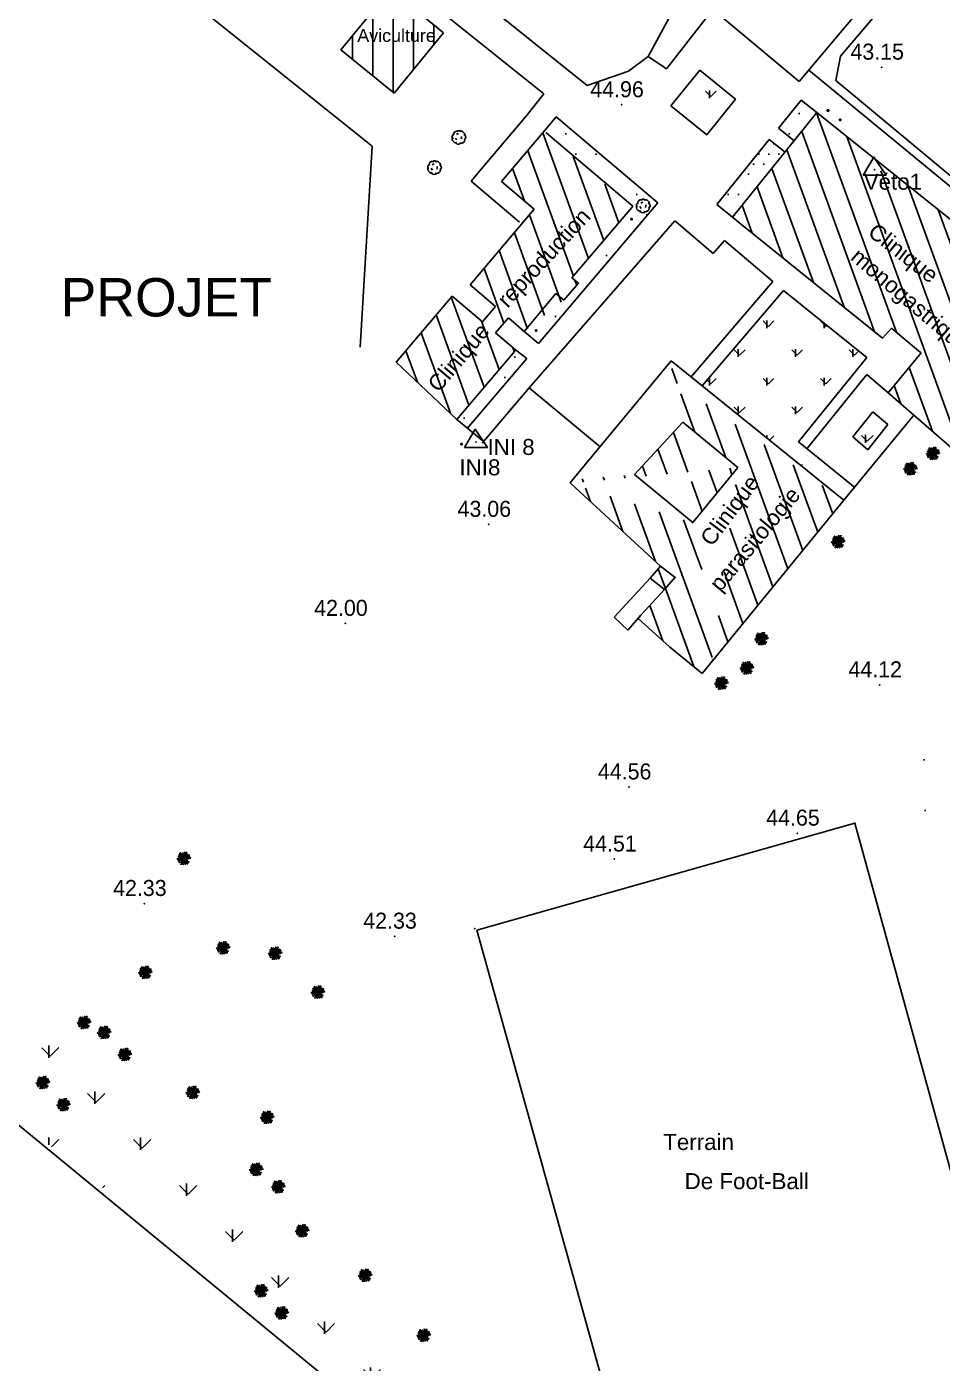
# Model space of a CAD drawing. Header units: metres. Extents: x 64 to 796628, y 142 to 671743.
# Drawn here: x 364020 to 364163.1, y 375800.9 to 376009.7 of the extents above; entities that cross this region are included whole.
import ezdxf

# ---------------------------------------------------------------- set-up
doc = ezdxf.new("R2010")
doc.units = ezdxf.units.M
doc.header["$LTSCALE"] = 2
doc.linetypes.add('AXES', pattern=[50.800000000000004, 31.75, -6.35, 6.35, -6.35])
for name, color, linetype in [('Arbres', 100, 'Continuous'), ('Batiment', 1, 'Continuous'), ('Bâtiment', 1, 'Continuous'), ('construction', 1, 'Continuous'), ('Constructions', 7, 'Continuous'), ('Couloirs', 7, 'Continuous'), ('espass vert', 3, 'Continuous'), ('Point coté', 30, 'Continuous'), ('point topographique', 7, 'Continuous'), ('pointgeod', 1, 'Continuous'), ('Points d_appuis', 32, 'Continuous'), ('toponemie', 7, 'Continuous'), ('toponymie', 7, 'Continuous'), ('vegetation', 94, 'Continuous'), ('Végétation', 92, 'Continuous')]:
    doc.layers.add(name, color=color, linetype=linetype)
doc.layers.add('murs', color=7, linetype='Continuous', lineweight=25)
doc.layers.add('trottoir', color=7, linetype='AXES', lineweight=25)
doc.styles.add('Toponymie', font='arial.ttf', dxfattribs={"height": 2.5})
pattern_1 = [(109.990023676438, (0, 0), (-2.983713104772473, -1.085394448303938), [])]
pattern_2 = [(0, (0, 0), (1.5875, 3.175), [0, -3.175])]
pattern_3 = [(90, (0, 0), (-4.490125000000003, 4.490124999999996), [1.190625, -7.789625]), (45.00000000000005, (0, 0), (-4.490128060534579, 4.490128060534573), [1.190625, -5.159375]), (135.0000000000001, (0, 0), (-4.490128060534573, -4.490128060534579), [1.190625, -5.159375])]

# ---------------------------------------------------------------- blocks, each defined once
blk = doc.blocks.new('Arbre 1')
at = {"layer": 'Arbres'}
for p, q in [((-1.790785420699393, 0.8465499959836791), (-1.767640638347359, 1.028869063637359)), ((-1.726756217190427, 0.6912310406202664), (-1.790785420699393, 0.8465499959836791)), ((-1.767640638347359, 1.028869063637359), (-1.668379790561204, 1.171072215577226)), ((-1.765843191405878, 0.6632019868316377), (-1.713640413766853, 0.8545210919153874)), ((-1.750929941040823, 0.460824961321066), (-1.765843191405878, 0.6632019868316377)), ((-1.696929716460318, 0.2864769895990946), (-1.750929941040823, 0.460824961321066)), ((-1.623640039466011, 0.5639411390454541), (-1.726756217190427, 0.6912310406202664)), ((-1.584813501305831, 0.1301290927372918), (-1.696929716460318, 0.2864769895990946)), ((-1.668379790561204, 1.171072215577226), (-1.522060872627861, 1.264159414373154)), ((-1.593292666625416, 1.082869288217864), (-1.589176900631941, 1.275217334800004)), ((-1.589176900631941, 1.275217334800004), (-1.517945106634357, 1.456507460955294)), ((-1.433610311935894, 0.001810249664146113), (-1.584813501305831, 0.1301290927372918)), ((-1.517945106634357, 1.456507460955294), (-1.389626263561212, 1.607710650325231)), ((-1.233291169422046, -0.07945052326186897), (-1.433610311935894, 0.001810249664146113)), ((-1.389626263561212, 1.607710650325231), (-1.214249350340879, 1.709797886551286)), ((-1.148175066557798, -0.1486244342626719), (-1.259262340213922, 0.05581047424465169)), ((-1.16282788086761, 0.5155936913446908), (-1.226857084376576, 0.6709126467081035)), ((-1.214249350340879, 1.709797886551286), (-1.030901341188809, 1.734740115844772)), ((-1.040682686784663, 0.3782748108414182), (-1.16282788086761, 0.5155936913446908)), ((-1.080277730387962, 1.225840945600851), (-0.9339588124546481, 1.318928144396779)), ((-1.041959261615659, 1.667624087840721), (-0.8946114021839264, 1.808798298282198)), ((-1.030901341188809, 1.734740115844772), (-0.8385532946066974, 1.730624349851297)), ((-0.9339588124546481, 1.318928144396779), (-0.7696398196611369, 1.353899352618754)), ((-0.8946114021839264, 1.808798298282198), (-0.7012344141034532, 1.852769543934244)), ((-0.7012344141034532, 1.852769543934244), (-0.5099153090196751, 1.800566766295248)), ((-0.6271762316660272, 1.716479604929361), (-0.4628572388725161, 1.751450813151337)), ((-0.5099153090196751, 1.800566766295248), (-0.3787700775066583, 1.634189890504985)), ((-0.4628572388725161, 1.751450813151337), (-0.2805381712188648, 1.728306030799303)), ((-0.302145942684632, 0.7184787862431392), (-0.3733777366821869, 0.5371886600878213)), ((-0.3360882094082172, 0.9308847906821711), (-0.302145942684632, 0.7184787862431392)), ((-0.2805381712188648, 1.728306030799303), (-0.1182770614220772, 1.667103215730208)), ((0, 0), (-0.2044349085073236, -0.1110872736560964)), ((-0.1182770614220772, 1.667103215730208), (0.02392609051776162, 1.567842367944024)), ((0.1483768009300945, 0.1892612220870262), (0, 0)), ((0.02392609051776162, 1.567842367944024), (0.1360423056722482, 1.41149447108225)), ((0.04578149531616305, 1.240233323855392), (0.2260426799731192, 1.120914518212317)), ((0.2718113725666456, 0.5618704533260939), (0.1244635131349412, 0.4206962428846168)), ((0.1360423056722482, 1.41149447108225), (0.200071509181214, 1.256175515718809)), ((0.2106085574975509, 0.3996093435293346), (0.1483768009300945, 0.1892612220870262)), ((0.200071509181214, 1.256175515718809), (0.2059847221161988, 1.082856485495228)), ((0.2057242860609279, 0.6210153853984366), (0.2106085574975509, 0.3996093435293346)), ((0.2260426799731192, 1.120914518212317), (0.3281299161991456, 0.9455376049919835)), ((0.3430431665642004, 0.7431605794813834), (0.2718113725666456, 0.5618704533260939)), ((0.3281299161991456, 0.9455376049919835), (0.3430431665642004, 0.7431605794813834)), ((-1.050972101768366, -0.1025953056139031), (-1.233291169422046, -0.07945052326186897)), ((-0.9679138819008699, -0.267943239905776), (-1.148175066557798, -0.1486244342626719)), ((-0.7375078026016695, -0.2921169637561718), (-0.9679138819008699, -0.267943239905776)), ((-0.5341018355927076, -0.2291167017455678), (-0.7375078026016695, -0.2921169637561718)), ((-0.4168409129463555, -0.1450295403797099), (-0.6372180133171241, -0.1018268001707838)), ((-0.376724997232543, -0.06891347494556044), (-0.5341018355927076, -0.2291167017455678)), ((-0.2044349085073236, -0.1110872736560964), (-0.4168409129463555, -0.1450295403797099))]:
    blk.add_line(p, q, dxfattribs=at)
blk = doc.blocks.new('v068')
at = {"color": 0, "linetype": 'Continuous'}
blk.add_lwpolyline([(-1.367906682036732, -4.216400217352429), (0, 0), (-4.335463837766155, -0.9235512338290164)], dxfattribs=at)
for points in [[(-4.052602210748545, 1.758684014191089, 0.4135558453433183), (-3.267602210748918, 0.6336840141912603, 0.3270175420272671)], [(-2.844006019249718, -0.6058371990590672, 0.1990708763520352), (-3.942602210748873, 0.4186840141909443, 0.2141001336405922), (-2.842602210748736, -0.6063159858089762)], [(-1.402602210748682, -0.2963159858092013, 0.3996545413152894), (-2.577602210748182, 0.8536840141908896, 0.1826321993673978)], [(-1.942602210748418, 2.15868401419101, 0.1972950855551246), (-1.612602210748264, 3.623684014191042, 0.2133940251521957)], [(-1.687602210748195, 0.6836840141909307, 0.4056148716366143), (-0.7726022107488008, 0.8536840141908896, 0.3681379248668409)], [(-1.217602210748509, 4.128684014190753, 0.3593207428835294), (-1.027602210748455, 3.133684014190976, 0.4485397278334768)], [(-0.957602210748405, 1.063684014191039, 0.3954474799643499), (-0.5476022107484368, 2.658684014190839, 0.1837373927741859)], [(-0.2776022107485687, 3.40868401419101, 0.2475727042425884), (0.6275321044415705, 1.934284569171609, 0.4055762807434287)], [(-0.2476022107487097, 1.803684014190878, 0.4122568619053676), (0.3573977892517632, 1.093684014190898, 0.3637056173710619)], [(0.4423977892520271, 1.363684014190766, 0.3974942961519382), (2.027397789251494, 1.803684014190878, 0.182801595677717)], [(1.437397789251804, 1.118684014190876, 0.4102276420996437), (1.127397789251745, 0.2386840141909374, 0.3626675712687573)], [(2.577397789251563, -0.8563159858090329, 0.3432436084043222), (1.402397789251494, 0.2986840141909397, 0.3962402533151918)], [(3.162397789251372, 2.923684014190826, 0.2632378265459452), (2.167397789251594, 2.733684014190771, 0.2235445601009893)], [(-4.337602210748627, -0.9213159858092012, 0.2287211874227848), (-4.997602210748936, -0.161315985808983, 0.2629651784304648)], [(-2.912602210748218, -2.461315985809164, 0.4493668841572094), (-3.6826022107482, -3.126315985809071, 0.3578129887424758)], [(-1.367602210748373, -4.216315985809159, 0.2270239887644991), (-2.362602210748718, -4.411315985809097, 0.2591827257314308)], [(-0.4426022107486461, -1.361315985809028, 0.3969267210992537), (-2.027602210748682, -1.806315985809021, 0.1815980633729625)], [(-1.437602210748423, -1.116315985809137, 0.4115007785396642), (-1.127602210748364, -0.2413159858087965, 0.3632604495815298)], [(0.252397789251404, -1.806315985809305, 0.4102529414467815), (-0.3576022107483823, -1.096315985809042, 0.3630697472357182)], [(0.9573977892512175, -1.066315985809183, 0.3958541393799178), (0.5473977892518179, -2.656315985809101, 0.185097773430154)], [(1.687397789251576, -0.686315985809074, 0.4120047816170788), (0.7723977892516132, -0.8563159858090329, 0.3634096054356477)], [(1.447397789251567, -4.541315985808863, 0.4091118792277996), (0.8423977892516631, -3.836315985809051, 0.3650004577177486)], [(3.09239778925189, -1.461315985808937, 0.123247515102526), (1.358110770486291, -1.506981935335147, 0.4096698819077061)], [(1.942397789251799, -2.156315985808987, 0.1959616237627074), (1.612397789251645, -3.626315985808901, 0.2145533149178979)]]:
    blk.add_lwpolyline(points, format="xyb", close=True, dxfattribs=at)
for points in [[(-2.407602210748791, 2.673684014191053, 0.3274728134764069), (-3.867602210748373, 2.523684014191189, 0.1312852902287581), (-2.407602210748791, 2.64368401419091)], [(-1.357602210748609, 1.508684014191032, 0.4088854565503068), (-3.087602210748627, 1.463684014191244, 0.1903872163221095), (-1.402602210748682, 1.483684014191055)], [(-2.967602210748623, 3.293684014190887, 0.224651525199102), (-2.6376022107479, 4.248684014191042, 0.2618950105940851), (-2.967602210748623, 3.293684014190887), (0, 0), (1.367906682036164, 4.216391111148709, -0.2600475793963211), (2.362397789252099, 4.408684014190953, -0.2275690031761369), (1.367397789251754, 4.218684014190898)], [(4.337397789252008, 0.9236840141909396, 0.2288683671912456), (5.002397789251062, 0.1586840141908397, 0.2584594477182243), (4.337397789252008, 0.9236840141909396), (0, 0), (2.967548049525703, -3.292839877318556, -0.2623082731880578), (2.637397789251281, -4.251315985808901, -0.2245130038238513), (2.967397789251435, -3.291315985808863)], [(1.112397789252099, 3.423684014190939, 0.3286289893015891), (0.252397789251404, 4.608684014191055, 0.130943798563641), (1.082397789251672, 3.40868401419101)], [(0.9423977892515722, 2.653684014190957, 0.1223146101920718), (2.332397789251672, 3.208684014190907, 0.2126259973171161), (0.8973977892514994, 2.763684014190914)], [(1.987397789251872, 0.4236840141908261, 0.4083130908883516), (2.81239778925169, 1.943684014190694, 0.2881768213927758), (1.982397789251422, 0.4736840141907806)], [(2.692397789251685, 2.34868401419078, 0.3274728134765015), (4.152397789251268, 2.498684014191212, 0.1298247904660845), (2.692397789251685, 2.378684014190923)], [(2.772397789251499, 0.5086840141910898, 0.2336788887970679), (3.942397789251685, -0.4163159858089216, 0.2154014885159063), (2.842397789251549, 0.6036840141911171)], [(3.517397789251504, 0.7486840141910989, 0.3308382729925792), (4.117397789251527, 2.08868401419096, 0.2861840975371626), (3.492397789251527, 0.7636840141907442)], [(-3.517602210748692, -0.751315985808958, 0.3304815516374725), (-4.117602210748713, -2.086315985808937, 0.127314143500325), (-3.492602210748714, -0.7663159858088875)], [(-1.987602210748491, -0.4213159858090876, 0.4071963925288049), (-2.812602210748309, -1.946315985809121, 0.0598480903547327), (-1.982602210748609, -0.4713159858090421)], [(-0.9426022107481912, -2.656315985809101, 0.1214841731788157), (-2.332602210748291, -3.206315985809169, 0.215083173017619), (-0.8976022107481185, -2.761315985808892)], [(-1.112602210748718, -3.421315985809201, 0.3279281939864749), (-0.2476022107487097, -4.611315985808914, 0.1265496428800441), (-1.082602210748291, -3.406315985808987)], [(-0.627602210748819, -1.931315985809192, 0.4087717346278576), (0.2773977892513812, -3.406315985808987, 0.0806380084811399), (-0.6299477900222428, -1.941734793496721)], [(2.407397789251035, -2.67131598580903, 0.3302660431389461), (3.867397789251754, -2.521315985808882, 0.127707234741069), (2.407397789251035, -2.641315985808887)]]:
    blk.add_lwpolyline(points, format="xyb", dxfattribs=at)
blk = doc.blocks.new('Regard')
for p, q in [((-0.6663828781567247, 0.1785738618235371), (0.2207618373684852, 0.1785738618235371)), ((-0.6663828781567247, -0.7077707569807501), (-0.6663828781567247, 0.1785738618235371)), ((-0.05699999998265071, -0.05699999998265071), (1.747935129969846e-11, 1.747935129969846e-11)), ((-0.05699999998265071, -0.05699999998265071), (1.747935129969846e-11, 1.747935129969846e-11)), ((0.2207618373684852, 0.1785738618235371), (0.2207618373684852, -0.7077707569807501)), ((0.2207618373684852, -0.7077707569807501), (-0.6663828781567247, -0.7077707569807501)), ((-0.2869385548512184, -0.2806514278746874), (-0.2299385548510884, -0.2236514278745574))]:
    blk.add_line(p, q)
blk.add_circle((-0.2299385548796238, -0.2236514279030928), 0.3207673615304795)
blk = doc.blocks.new('A$C48EF5D26')
at = {"layer": 'pointgeod'}
blk.add_lwpolyline([(-14.28925616206834, -6.849202194949612), (14.28925616195193, -6.849202194949612), (-0.840544480131939, 15.82364993763622), (-14.28925616206834, -6.849202194949612)], dxfattribs=at)
blk.add_point((0, 0), dxfattribs=at)

msp = doc.modelspace()

# ---------------------------------------------------------------- hatches: boundary and pattern name
at = {"linetype": 'Continuous'}
h = msp.add_hatch(dxfattribs=at)
h.set_pattern_fill('ANSI31', color=1, angle=64.99002367643803, style=0)
h.set_pattern_definition(pattern_1)
edge = h.paths.add_edge_path(flags=16)
edge.add_arc((364152.53, 375987.4), 1, 0, 360)
edge = h.paths.add_edge_path()
edge.add_line((364143.5039190854, 375996.3157070568), (364167.2526061256, 375977.3165488713))
edge.add_line((364163.5135660981, 375972.8032556702), (364167.2526061256, 375977.3165488713))
edge.add_line((364168.0867657269, 375968.8058967534), (364163.5135660981, 375972.8032556702))
edge.add_line((364175.9469585809, 375978.1425492041), (364168.0867657269, 375968.8058967534))
edge.add_line((364192.1420525367, 375964.5084804144), (364175.9469585809, 375978.1425492041))
edge.add_line((364192.1420525367, 375964.5084804144), (364170.11898809, 375939.1076254097))
edge.add_line((364170.11898809, 375939.1076254097), (364154.6437741749, 375952.5249546027))
edge.add_line((364154.6437741749, 375952.5249546027), (364159.8198952091, 375958.7642530062))
edge.add_line((364159.3926212881, 375959.118719388), (364155.1663069818, 375962.6248691124))
edge.add_line((364155.1663069818, 375962.6248691124), (364153.735297619, 375961.068571276))
edge.add_line((364153.735297619, 375961.068571276), (364131.7924736036, 375978.7970958325))
edge.add_line((364143.5039190854, 375996.3157070568), (364130.3146075037, 375979.9911256175))
h.paths.add_polyline_path([(364150.1832649265, 375983.596779612), (364160.5874259088, 375983.596779612), (364160.5874259088, 375987.4286350008), (364150.1832649265, 375987.4286350008)], flags=24)
h.paths.add_polyline_path([(364146.9709260092, 375972.7984292046), (364165.81240029, 375956.7941925291), (364168.9538520516, 375960.49256214), (364150.1123777708, 375976.4967988156)], flags=24)
h.paths.add_polyline_path([(364149.720630087, 375976.5786833697), (364160.963368573, 375967.8429206493), (364163.9422542437, 375971.6766823537), (364152.6995157577, 375980.4124450741)], flags=24)
h = msp.add_hatch()
h.set_pattern_fill('DOTS', color=3, style=0)
h.set_pattern_definition([(0, (0, 0), (0.79375, 1.5875), [0, -1.5875])])
edge = h.paths.add_edge_path()
edge.add_line((364136.0668328851, 375992.1229668304), (364127.8644200624, 375981.9707344496))
edge.add_line((364136.0668328851, 375992.1229668304), (364138.5170203263, 375990.1433579984))
h = msp.add_hatch(dxfattribs=at)
h.set_pattern_fill('GRASS', color=3, scale=0.27, angle=5.088887490341627e-14, style=0)
h.set_pattern_definition([(90, (0, 0), (-4.849335000000004, 4.849334999999996), [1.285875, -8.412795000000001]), (45.00000000000005, (0, 0), (-4.849338305377347, 4.849338305377339), [1.285875, -5.572125]), (135.0000000000001, (0, 0), (-4.849338305377339, -4.849338305377347), [1.285875, -5.572125])])
h.paths.add_polyline_path([(364152.2631729612, 375949.5678883416), (364149.1195693513, 375945.677009517), (364151.466832716, 375943.6418838354), (364154.5775603365, 375947.56126682)])
h = msp.add_hatch()
h.set_pattern_fill('ANSI31', color=1, angle=64.99002367643803, style=0)
h.set_pattern_definition(pattern_1)
edge = h.paths.add_edge_path()
edge.add_line((364117.4273053135, 375923.5937207126), (364119.0765781032, 375925.4496105385))
edge.add_line((364117.4273053135, 375923.5937207126), (364119.6843733207, 375921.8226179457))
edge.add_line((364119.0765781032, 375925.4496105385), (364121.3336461104, 375923.6785077716))
edge.add_line((364119.6843733207, 375921.8226179457), (364121.403860728, 375923.7575187123))
at = {"layer": 'Bâtiment', "linetype": 'Continuous'}
h = msp.add_hatch(dxfattribs=at)
h.set_pattern_fill('ANSI31', color=1, angle=64.99002367643803, style=0)
h.set_pattern_definition(pattern_1)
edge = h.paths.add_edge_path()
edge.add_line((364114.7287730724, 375981.6761429246), (364101.1311737222, 375993.1874325074))
edge.add_line((364114.5584369566, 375981.4759942243), (364105.2130782665, 375970.4949912399))
edge.add_line((364106.2130268652, 375969.6439871614), (364105.2130782665, 375970.4949912399))
edge.add_line((364106.2130268652, 375969.6439871614), (364103.9497262108, 375966.9939620973))
edge.add_line((364102.7109713075, 375968.0482017617), (364097.7619176788, 375962.1387361233))
edge.add_line((364103.9497262108, 375966.9939620973), (364102.7109713075, 375968.0482017617))
edge.add_line((364097.7619176788, 375962.1387361233), (364095.2737863267, 375964.2451079743))
edge.add_line((364095.2737863267, 375964.2451079743), (364093.2876414268, 375961.8989935442))
edge.add_line((364096.4099300217, 375959.2557645999), (364093.2876414268, 375961.8989935442))
edge.add_line((364096.0025234971, 375958.7551101135), (364087.1536222468, 375948.2866321052))
edge.add_line((364087.2206080489, 375948.3757073908), (364077.7393796459, 375957.3060974795))
edge.add_line((364086.4877094639, 375967.6555968939), (364077.7393796459, 375957.3060974795))
edge.add_line((364091.2365964949, 375963.6353421122), (364086.4877094639, 375967.6555968939))
edge.add_line((364093.2642720571, 375966.0305142351), (364091.2365964949, 375963.6353421122))
edge.add_line((364089.2954735814, 375969.3903711755), (364093.2642720571, 375966.0305142351))
edge.add_line((364099.3104317691, 375981.2204435547), (364089.2954735815, 375969.3903711754))
edge.add_line((364099.3104317691, 375981.2204435547), (364094.212052189, 375985.5365674706))
edge.add_line((364094.212052189, 375985.5365674706), (364100.8671534364, 375993.3978413742))
h.paths.add_polyline_path([(364095.6647539877, 375964.2852288898), (364111.5003883968, 375981.4222393439), (364108.5626151761, 375984.1369195284), (364092.7269807671, 375966.9999090742)], flags=24)
h.paths.add_polyline_path([(364084.9480676568, 375951.0793911477), (364093.347710008, 375961.0013873367), (364090.2947881036, 375963.5858926756), (364081.8951457525, 375953.6638964866)], flags=24)
h = msp.add_hatch(dxfattribs=at)
h.set_pattern_fill('ANSI31', color=256, angle=64.99002367643803, style=0)
h.set_pattern_definition(pattern_1)
edge = h.paths.add_edge_path()
edge.add_line((364122.5470170114, 375947.945920138), (364115.0007297664, 375939.7648169841))
edge.add_line((364105.3595281005, 375938.9687858831), (364119.2241143057, 375955.704770388))
edge.add_line((364147.7271838362, 375935.7337510758), (364121.7478958945, 375956.7235035304))
edge.add_line((364119.2241143057, 375955.704770388), (364120.7416000089, 375957.5365320315))
edge.add_line((364147.7271838362, 375935.7337510758), (364127.1693460037, 375910.6704973764))
edge.add_line((364131.1334662423, 375940.8642685224), (364124.0857410839, 375932.2719775874))
edge.add_line((364131.1334662423, 375940.8642685224), (364122.5470170114, 375947.945920138))
edge.add_line((364115.0007297664, 375939.7648169841), (364124.1707361456, 375932.2018781319))
edge.add_line((364105.0583316199, 375938.3801056863), (364119.0765781032, 375925.4496105385))
edge.add_line((364119.0765781032, 375925.4496105385), (364121.3336461104, 375923.6785077716))
edge.add_line((364119.6843733207, 375921.8226179457), (364121.403860728, 375923.7575187123))
edge.add_line((364119.6843733207, 375921.8226179457), (364115.9895155039, 375917.7646034651))
edge.add_line((364115.5565141716, 375917.2890437105), (364120.4686410891, 375912.8165090195))
edge.add_line((364120.4686410891, 375912.8165090195), (364125.5719269167, 375908.6933511229))
edge.add_line((364127.1693460037, 375910.6704973764), (364125.5719269167, 375908.6933511229))
edge.add_line((364121.7478958945, 375956.7235035304), (364120.7416000089, 375957.5365320315))
edge.add_line((364105.3595281005, 375938.9687858831), (364104.9526240872, 375938.4776108015))
edge.add_line((364105.0583316199, 375938.3801056863), (364104.9526240872, 375938.4776108015))
h.paths.add_polyline_path([(364129.0739388173, 375919.6740661845), (364142.7960138758, 375936.1233938127), (364139.0698217996, 375939.2317936518), (364125.347746741, 375922.7824660236)], flags=24)
h.paths.add_polyline_path([(364127.7952920492, 375926.8297097727), (364136.3414802714, 375938.2172198535), (364132.4583516093, 375941.1314608247), (364123.9121633871, 375929.7439507439)], flags=24)
at = {"layer": 'construction'}
h = msp.add_hatch(dxfattribs=at)
h.set_pattern_fill('ANSI31', color=256, angle=45, style=0)
h.set_pattern_definition([(90, (0, 0), (-3.175, 6.661338147750939e-16), [])])
h.paths.add_polyline_path([(364048.09, 376043.2), (364059.5928015586, 376057.2782795932), (364070.6974511388, 376048.2051126872), (364059.1946495801, 376034.1268330941)])
h.paths.add_polyline_path([(364065.75, 376037.42), (364073.42, 376046.77), (364083.15, 376038.82), (364075.48, 376029.47)])
h.paths.add_polyline_path([(364069.2219013291, 376021.819526622), (364059.491901329, 376029.769526622), (364051.821901329, 376020.419526622), (364061.5519013291, 376012.469526622)])
h.paths.add_polyline_path([(364069.1099999999, 376006.15), (364076.85, 376015.57), (364085.15, 376008.77), (364077.41, 375999.35)])
h.paths.add_polyline_path([(364083.18, 376023.25), (364091.44, 376016.46), (364099.11, 376025.81), (364090.85, 376032.6)])
h.paths.add_polyline_path([(364048.59, 376065.92), (364040.5, 376055.83), (364034.31, 376060.71), (364042.4, 376070.8)])
h.paths.add_polyline_path([(364051.7695482301, 376048.3709767103), (364066.8514036189, 376048.3709767103), (364066.8514036189, 376042.9378252779), (364051.7695482301, 376042.9378252779)], flags=25)
h.paths.add_polyline_path([(364067.9178790708, 376040.4403753009), (364081.077497079, 376040.4403753009), (364081.077497079, 376037.4076331453), (364067.9178790708, 376037.4076331453)], flags=25)
h.paths.add_polyline_path([(364054.1140386708, 376023.2920361264), (364067.273656679, 376023.2920361264), (364067.273656679, 376020.2592939708), (364054.1140386708, 376020.2592939708)], flags=25)
h.paths.add_polyline_path([(364071.1583391906, 376009.8674102255), (364084.3179571988, 376009.8674102255), (364084.3179571988, 376006.83466807), (364071.1583391906, 376006.83466807)], flags=25)
h.paths.add_polyline_path([(364085.0163075281, 376026.5272373274), (364098.1759255363, 376026.5272373274), (364098.1759255363, 376023.4944951718), (364085.0163075281, 376023.4944951718)], flags=25)
at = {"layer": 'espass vert'}
h = msp.add_hatch(dxfattribs=at)
h.set_pattern_fill('GRASS', color=256, scale=0.4, style=0)
h.set_pattern_definition([(90, (0, 0), (-7.184200000000001, 7.184200000000001), [1.905, -12.4634]), (45, (0, 0), (-7.184204896855322, 7.184204896855324), [1.905, -8.255]), (135, (0, 0), (-7.184204896855324, -7.184204896855322), [1.905, -8.255])])
h.paths.add_polyline_path([(364109.6244, 375775.8913608376), (364028.154413078, 375857.2381391709), (364015.2837260694, 375841.5632270513), (364058.118634888, 375807.1656295706), (364113.4563583232, 375762.7279317038)])
at = {"layer": 'trottoir'}
h = msp.add_hatch(dxfattribs=at)
h.set_pattern_fill('GRASS', color=3, scale=0.25, angle=5.088887490341627e-14, style=0)
h.set_pattern_definition(pattern_3)
h.paths.add_polyline_path([(364120.6719806201, 375997.3644870006), (364125.1968533358, 376002.9649804527), (364130.7973467878, 375998.4401077369), (364126.2724740721, 375992.8396142849)])
h = msp.add_hatch(dxfattribs=at)
h.set_pattern_fill('DOTS', color=256, scale=2, style=0)
h.set_pattern_definition(pattern_2)
edge = h.paths.add_edge_path()
edge.add_line((364136.0668328851, 375992.1229668304), (364138.5170203263, 375990.1433579984))
edge.add_line((364136.0668328851, 375992.1229668304), (364127.8644200624, 375981.9707344496))
edge.add_line((364130.3146075037, 375979.9911256175), (364127.8644200624, 375981.9707344496))
edge.add_line((364143.5039190854, 375996.3157070568), (364130.3146075037, 375979.9911256175))
h = msp.add_hatch(dxfattribs=at)
h.set_pattern_fill('DOTS', color=256, scale=2, style=0)
h.set_pattern_definition(pattern_2)
edge = h.paths.add_edge_path()
edge.add_line((364143.5039190854, 375996.3157070568), (364130.3146075037, 375979.9911256175))
edge.add_line((364143.5039190854, 375996.3157070568), (364141.0441928725, 375998.2835096276))
edge.add_line((364141.0441928725, 375998.2835096276), (364137.4934246997, 375993.8886779604))
edge.add_line((364137.4934246997, 375993.8886779604), (364139.9436121408, 375991.9090691284))
h = msp.add_hatch(dxfattribs=at)
h.set_pattern_fill('DOTS', color=256, scale=2, style=0)
h.set_pattern_definition(pattern_2)
h.paths.add_polyline_path([(364100.3009735534, 375961.7113732477), (364100.3009735534, 375962.9478459936), (364099.0645008076, 375962.9478459936), (364099.0645008076, 375961.7113732477)], flags=16)
edge = h.paths.add_edge_path(flags=0)
edge.add_arc((364099.6827371805, 375962.3296096206), 0.6175, 0, 360)
h.paths.add_polyline_path([(364115.1825675074, 375979.1352585229), (364115.1825675074, 375980.3717312688), (364113.9460947615, 375980.3717312688), (364113.9460947615, 375979.1352585229)], flags=16)
edge = h.paths.add_edge_path(flags=0)
edge.add_arc((364114.5643311344, 375979.7534948959), 0.6175, 0, 360)
edge = h.paths.add_edge_path()
edge.add_line((364099.974230313, 375960.2658635136), (364118.6170429559, 375982.2259043199))
edge.add_line((364106.2130268652, 375969.6439871614), (364105.2130782665, 375970.4949912399))
edge.add_line((364106.2130268652, 375969.6439871614), (364103.9497262108, 375966.9939620973))
edge.add_line((364103.9497262108, 375966.9939620973), (364102.7109713075, 375968.0482017617))
edge.add_line((364102.7109713075, 375968.0482017617), (364097.7619176788, 375962.1387361233))
edge.add_line((364097.7619176788, 375962.1387361233), (364099.974230313, 375960.2658635136))
edge.add_line((364114.5584369566, 375981.4759942243), (364105.2130782665, 375970.4949912399))
edge.add_line((364114.7287730724, 375981.6761429246), (364101.1311737222, 375993.1874325074))
edge.add_line((364115.9955443984, 375982.1879106367), (364116.1418633163, 375982.2809978354))
edge.add_line((364115.8615727784, 375982.6718675776), (364116.0449207876, 375982.6968098069))
edge.add_line((364118.6170429559, 375982.2259043199), (364102.7679978113, 375995.6431953852))
edge.add_line((364116.035139442, 375981.3403445019), (364115.9129942479, 375981.4776633824))
edge.add_line((364100.8736146997, 375993.405473679), (364102.7679978113, 375995.6431953852))
h = msp.add_hatch(dxfattribs=at)
h.set_pattern_fill('GRASS', color=3, scale=0.25, angle=5.088887490341627e-14, style=0)
h.set_pattern_definition(pattern_3)
edge = h.paths.add_edge_path()
edge.add_line((364138.2848484598, 375968.5452971756), (364125.5777299555, 375953.629220536))
edge.add_line((364138.2848484598, 375968.5452971756), (364151.2879942518, 375958.0395122628))
edge.add_line((364151.2879942518, 375958.0395122628), (364143.3050103187, 375948.158869855))
edge.add_line((364143.3050103187, 375948.158869855), (364140.6402707021, 375944.8606871853))
edge.add_line((364147.5223440464, 375939.3003725148), (364140.6402707021, 375944.8606871853))
edge.add_line((364147.5223440464, 375939.3003725148), (364149.5091879133, 375937.6951183206))
edge.add_line((364149.4050108106, 375937.7792873557), (364147.7271838362, 375935.7337510758))
edge.add_line((364147.7271838362, 375935.7337510758), (364121.7478958945, 375956.7235035304))
h = msp.add_hatch(dxfattribs=at)
h.set_pattern_fill('DOTS', color=256, scale=2, style=0)
h.set_pattern_definition(pattern_2)
edge = h.paths.add_edge_path()
edge.add_line((364098.1532054414, 375957.8988286363), (364096.4099300217, 375959.2557645999))
edge.add_line((364088.8440530621, 375946.9376835422), (364098.1532054414, 375957.8988286363))
edge.add_line((364096.0025234971, 375958.7551101135), (364087.1536222468, 375948.2866321052))
edge.add_line((364091.2867324934, 375945.0305963603), (364087.2206080489, 375948.3757073908))
at = {"layer": 'Végétation'}
h = msp.add_hatch(dxfattribs=at)
h.set_pattern_fill('DOTS', color=256, scale=5, angle=271.2888020559215, style=0)
h.set_pattern_definition([(271.2888020559215, (0, 0), (8.024756901701148, -3.789216209336674), [0, -7.9375])])
edge = h.paths.add_edge_path()
edge.add_line((364186.9178061715, 375925.9293039254), (364203.8718487874, 375946.2693315832))
edge.add_line((364186.9178061715, 375925.9293039254), (364149.4410788046, 375885.266335489))
edge.add_line((364212.0196395842, 375894.0865639669), (364166.2571210983, 375903.5120641066))
edge.add_line((364210.3833454862, 375903.0212576954), (364210.7829246615, 375900.054611691))
edge.add_arc((364282.1636692585, 375900.851497821), 72.86332893745183, 170.2866980571022, 173.5096607468749)
edge.add_arc((364291.9530554009, 375913.7627432318), 82.31951770142629, 183.2627807794304, 193.8288277223897)
edge.add_line((364211.0380356901, 375916.6694924266), (364210.3448852822, 375913.1448688807))
edge.add_line((364214.378465064, 375929.8540470948), (364212.0977711898, 375920.8473631853))
edge.add_arc((364282.1636692585, 375900.851497821), 72.86332893745183, 164.0719659428617, 167.4617518943243)
edge.add_line((364200.6468168415, 375948.8314048501), (364203.8718487874, 375946.2693315832))
edge.add_line((364204.9090152966, 375953.9500872127), (364200.6468168415, 375948.8314048501))
edge.add_line((364195.4918185126, 375961.7524313498), (364204.9090152966, 375953.9500872127))
edge.add_line((364208.185302052, 375957.5908817186), (364215.993377759, 375950.7076618854))
edge.add_line((364215.9933777589, 375950.7076618854), (364215.3605326961, 375946.2104405189))
edge.add_line((364215.3605326962, 375946.2104405189), (364214.3784650641, 375929.8540470948))
edge.add_line((364214.7937208074, 375936.7701556069), (364214.955788651, 375939.4694049509))
edge.add_line((364195.4918185126, 375961.7524313498), (364198.6582392474, 375965.5450127332))
edge.add_line((364198.8239816751, 375965.4066346189), (364208.185302052, 375957.5908817186))

# ---------------------------------------------------------------- linework, layer by layer
for p, q in [((364073.996, 375991.09), (364003.9, 376047.11)), ((364086.4115074011, 376017.5474662191), (364107.6003272287, 376000.5382777447)), ((364124.129824233, 376018.0925202998), (364117.14, 376005.07)), ((364100.8047458507, 375999.2338285219), (364083.1124940349, 376013.4377933835)), ((364127.21, 376012.45), (364119.9981744966, 376003.1470511186)), ((364114.0779548485, 376002.8138849193), (364117.14, 376005.07)), ((364119.9981744966, 376003.1470511186), (364117.1386207563, 376005.0674303746)), ((364147.1987813885, 376005.1151942726), (364146.483217866, 376001.3236786025)), ((364107.6003272287, 376000.5382777447), (364114.0779548485, 376002.8138849193)), ((364171.2079980701, 375979.0953706226), (364142.2549657884, 376002.9620819905)), ((364146.483217866, 376001.3236786025), (364168.7575903632, 375982.7852462683)), ((364100.6798942264, 375999.0783017713), (364100.6798942264, 375999.0783017713)), ((364072.1099999999, 375959.6875000003), (364073.996, 375991.09)), ((364149.4410788046, 375885.266335489), (364090.3375497164, 375868.5705304828)), ((364149.4410788046, 375885.266335489), (364175.8546484882, 375789.3183066475)), ((364116.9946268616, 375773.0275227294), (364090.3375497164, 375868.5705304827)), ((363991.7574897046, 375860.2173602678), (364193.4380581256, 375694.6172310889))]:
    msp.add_line(p, q)
at = {"ltscale": 0.4}
for p, q in [((364172.61, 376039.07), (364140.74, 376001.16)), ((364140.74, 376001.16), (364127.21, 376012.45))]:
    msp.add_line(p, q, dxfattribs=at)
at = {"color": 1}
for p, q in [((364106.2130268652, 375969.6439871614), (364103.9497262108, 375966.9939620973)), ((364102.7109713075, 375968.0482017617), (364097.7619176788, 375962.1387361233)), ((364103.9497262108, 375966.9939620973), (364102.7109713075, 375968.0482017617))]:
    msp.add_line(p, q, dxfattribs=at)
for points in [[(364147.1987813885, 376005.1151942726), (364175.3592179782, 376038.3053131461)], [(364100.8055363989, 375999.234817725), (364097.9829250427, 375995.7029188919)], [(364097.982925042, 375995.7029188911), (364091.320067687, 375987.8351090392)], [(364091.320067687, 375987.8351090392), (364089.4459371022, 375985.6220490421)], [(364089.4459371022, 375985.6220490421), (364097.0327422969, 375979.1993041619)], [(364151.319324616, 375955.4073208408), (364141.9459501965, 375943.8057741548)], [(364154.6437741749, 375952.5249546027), (364151.319324616, 375955.4073208408)], [(364147.7271838362, 375935.7337510758), (364158.6505195408, 375949.0510238473)]]:
    msp.add_lwpolyline(points)
at = {"color": 7}
for points in [[(364100.8736146997, 375993.405473679), (364102.7679978113, 375995.6431953852)], [(364118.6170429559, 375982.2259043199), (364102.7679978113, 375995.6431953852)], [(364099.974230313, 375960.2658635136), (364118.6170429559, 375982.2259043199)], [(364097.7619176788, 375962.1387361233), (364099.974230313, 375960.2658635136)], [(364098.1532054414, 375957.8988286363), (364096.4099300217, 375959.2557645999)], [(364088.8440530621, 375946.9376835422), (364098.1532054414, 375957.8988286363)], [(364091.2867324934, 375945.0305963603), (364087.2206080489, 375948.3757073908)]]:
    msp.add_lwpolyline(points, dxfattribs=at)
at = {"color": 1}
for points in [[(364099.3104317691, 375981.2204435547), (364094.212052189, 375985.5365674706)], [(364114.5584369566, 375981.4759942243), (364114.7287730724, 375981.6761429246)], [(364099.3104317691, 375981.2204435547), (364089.2954735815, 375969.3903711754)], [(364114.5584369566, 375981.4759942243), (364105.2130782665, 375970.4949912399)], [(364130.3146075037, 375979.9911256175), (364131.7924736036, 375978.7970958325)], [(364089.2954735814, 375969.3903711755), (364093.2642720571, 375966.0305142351)], [(364106.2130268652, 375969.6439871614), (364105.2130782665, 375970.4949912399)], [(364086.4877094639, 375967.6555968939), (364077.7393796459, 375957.3060974795)], [(364091.2365964949, 375963.6353421122), (364086.4877094639, 375967.6555968939)], [(364093.2642720571, 375966.0305142351), (364091.2365964949, 375963.6353421122)], [(364095.2737863267, 375964.2451079743), (364093.2876414268, 375961.8989935442)], [(364097.7619176788, 375962.1387361233), (364095.2737863267, 375964.2451079743)], [(364096.4099300217, 375959.2557645999), (364093.2876414268, 375961.8989935442)], [(364096.0025234971, 375958.7551101135), (364087.1536222468, 375948.2866321052)], [(364096.0025234971, 375958.7551101135), (364096.4099300217, 375959.2557645999)], [(364154.6437741749, 375952.5249546027), (364159.8198952091, 375958.7642530062)], [(364159.3926212881, 375959.118719388), (364159.8198952091, 375958.7642530062)], [(364087.2206080489, 375948.3757073908), (364077.7393796459, 375957.3060974795)], [(364119.2241143057, 375955.704770388), (364120.7416000089, 375957.5365320315)], [(364121.7478958945, 375956.7235035304), (364120.7416000089, 375957.5365320315)], [(364147.7271838362, 375935.7337510758), (364121.7478958945, 375956.7235035304)], [(364105.3595281005, 375938.9687858831), (364119.2241143057, 375955.704770388)], [(364170.11898809, 375939.1076254097), (364154.6437741749, 375952.5249546027)], [(364105.3595281005, 375938.9687858831), (364104.9526240872, 375938.4776108015)], [(364105.0583316199, 375938.3801056863), (364104.9526240872, 375938.4776108015)], [(364120.4686410891, 375912.8165090195), (364125.5719269167, 375908.6933511229)], [(364127.1693460037, 375910.6704973764), (364125.5719269167, 375908.6933511229)]]:
    msp.add_lwpolyline(points, dxfattribs=at)
at = {"color": 3}
for points in [[(364130.3146075037, 375979.9911256175), (364127.8644200624, 375981.9707344496)], [(364121.286838466, 375979.4014079846), (364121.9057831168, 375978.8868047405)], [(364127.3116059231, 375974.281543406), (364121.9057831168, 375978.8868047405)], [(364128.713960633, 375975.9276782337), (364127.3116059231, 375974.281543406)], [(364128.713960633, 375975.9276782337), (364129.0754177316, 375976.3519696876)], [(364136.5954972105, 375969.9455571029), (364129.0754177316, 375976.3519696876)], [(364154.5775603365, 375947.56126682), (364152.2631729612, 375949.5678883416)], [(364151.466832716, 375943.6418838354), (364154.5775603365, 375947.56126682)], [(364151.466832716, 375943.6418838354), (364149.1195693513, 375945.677009517)]]:
    msp.add_lwpolyline(points, dxfattribs=at)
at = {"color": 3, "linetype": 'Continuous'}
msp.add_lwpolyline([(364098.5374554424, 375953.3026587827), (364121.286838466, 375979.4014079846)], dxfattribs=at)
at = {"linetype": 'Continuous'}
msp.add_lwpolyline([(364091.1774349476, 375944.6487633476), (364098.5374554424, 375953.3026587827)], dxfattribs=at)
for p in [(364149.4410788046, 375885.266335489), (364090.0297950077, 375868.8240167332)]:
    msp.add_point(p)
at = {"layer": 'Arbres', "color": 3}
for p, q in [((364115.2850367081, 375981.808619687), (364115.3081814904, 375981.9909387547)), ((364115.3490659115, 375981.6533007317), (364115.2850367081, 375981.808619687)), ((364115.3081814904, 375981.9909387547), (364115.4074423382, 375982.1331419066)), ((364115.3099789373, 375981.6252716779), (364115.362181715, 375981.816590783)), ((364115.4521820893, 375981.5260108301), (364115.3490659115, 375981.6533007317)), ((364115.4074423382, 375982.1331419066), (364115.5537612561, 375982.2262291054)), ((364115.4825294621, 375982.0449389793), (364115.4866452281, 375982.2372870258)), ((364115.4866452281, 375982.2372870258), (364115.5578770221, 375982.418577152)), ((364115.5578770221, 375982.418577152), (364115.6861958652, 375982.5697803413)), ((364115.6861958652, 375982.5697803413), (364115.8615727784, 375982.6718675776)), ((364115.8615727784, 375982.6718675776), (364116.0449207876, 375982.6968098069)), ((364115.9955443984, 375982.1879106367), (364116.1418633163, 375982.2809978354)), ((364116.0338628671, 375982.6296937789), (364116.1812107266, 375982.7708679893)), ((364116.0449207876, 375982.6968098069), (364116.2372688341, 375982.6926940409)), ((364116.1418633163, 375982.2809978354), (364116.3061823091, 375982.3159690436)), ((364116.1812107266, 375982.7708679893), (364116.3745877146, 375982.814839235)), ((364116.3745877146, 375982.814839235), (364116.5659068197, 375982.7626364573)), ((364116.4486458971, 375982.678549296), (364116.6129648898, 375982.7135205042)), ((364116.5659068197, 375982.7626364573), (364116.6970520513, 375982.5962595816)), ((364116.6129648898, 375982.7135205042), (364116.7952839575, 375982.6903757218)), ((364116.773676186, 375981.6805484773), (364116.7024443921, 375981.4992583511)), ((364116.7397339193, 375981.8929544817), (364116.773676186, 375981.6805484773)), ((364116.7952839575, 375982.6903757218), (364116.9575450673, 375982.6291729067)), ((364116.9575450673, 375982.6291729067), (364117.0997482192, 375982.529912059)), ((364117.0997482192, 375982.529912059), (364117.2118644344, 375982.3735641621)), ((364117.1216036241, 375982.2023030149), (364117.3018648087, 375982.0829842092)), ((364117.2118644344, 375982.3735641621), (364117.2758936379, 375982.2182452067)), ((364117.2758936379, 375982.2182452067), (364117.2818068509, 375982.0449261765)), ((364117.3018648087, 375982.0829842092), (364117.403952045, 375981.907607296)), ((364117.4188652953, 375981.7052302705), (364117.3476335013, 375981.5239401443)), ((364117.403952045, 375981.907607296), (364117.4188652953, 375981.7052302705)), ((364115.3248921877, 375981.4228946524), (364115.3099789373, 375981.6252716779)), ((364115.3788924123, 375981.2485466807), (364115.3248921877, 375981.4228946524)), ((364115.4910086275, 375981.0921987838), (364115.3788924123, 375981.2485466807)), ((364115.6422118168, 375980.9638799407), (364115.4910086275, 375981.0921987838)), ((364115.8425309593, 375980.8826191678), (364115.6422118168, 375980.9638799407)), ((364115.9276470622, 375980.8134452568), (364115.8165597885, 375981.0178801653)), ((364116.024850027, 375980.8594743854), (364115.8425309593, 375980.8826191678)), ((364115.9129942479, 375981.4776633824), (364115.8489650444, 375981.6329823377)), ((364116.035139442, 375981.3403445019), (364115.9129942479, 375981.4776633824)), ((364116.1079082469, 375980.6941264512), (364115.9276470622, 375980.8134452568)), ((364116.3383143261, 375980.6699527273), (364116.1079082469, 375980.6941264512)), ((364116.5417202932, 375980.7329529893), (364116.3383143261, 375980.6699527273)), ((364116.6589812158, 375980.8170401506), (364116.4386041155, 375980.8602428909)), ((364116.6990971315, 375980.8931562161), (364116.5417202932, 375980.7329529893)), ((364116.8713872202, 375980.8509824174), (364116.6589812158, 375980.8170401506)), ((364117.0758221287, 375980.962069691), (364116.8713872202, 375980.8509824174)), ((364117.2241989297, 375981.1513309131), (364117.0758221287, 375980.962069691)), ((364117.3476335013, 375981.5239401443), (364117.2002856419, 375981.3827659339)), ((364117.2864306862, 375981.3616790346), (364117.2241989297, 375981.1513309131)), ((364117.2815464148, 375981.5830850764), (364117.2864306862, 375981.3616790346))]:
    msp.add_line(p, q, dxfattribs=at)
at = {"layer": 'Batiment', "color": 0}
msp.add_line((364058.118634888, 375807.1656295706), (364058.118634888, 375807.1656295706), dxfattribs=at)
at = {"layer": 'construction'}
for p, q in [((364069.1099999999, 376006.15), (364076.85, 376015.57)), ((364085.15, 376008.77), (364076.85, 376015.57)), ((364077.41, 375999.35), (364085.15, 376008.77)), ((364069.1099999999, 376006.15), (364077.41, 375999.35))]:
    msp.add_line(p, q, dxfattribs=at)
at = {"layer": 'Constructions', "color": 1}
for p, q in [((364153.735297619, 375961.068571276), (364131.7924736036, 375978.7970958325)), ((364155.1663069818, 375962.6248691124), (364153.735297619, 375961.068571276)), ((364159.3926212881, 375959.118719388), (364155.1663069818, 375962.6248691124)), ((364147.7271838362, 375935.7337510758), (364127.1693460037, 375910.6704973764))]:
    msp.add_line(p, q, dxfattribs=at)
at = {"layer": 'Constructions'}
msp.add_line((364136.8332297005, 375974.7244583185), (364136.8332297005, 375974.7244583185), dxfattribs=at)
at = {"layer": 'Constructions', "color": 1}
for points in [[(364143.5039190854, 375996.3157070568), (364130.3146075037, 375979.9911256175)], [(364143.5039190854, 375996.3157070568), (364167.2526061256, 375977.3165488713)], [(364094.212052189, 375985.5365674706), (364100.8671534364, 375993.3978413742)], [(364114.7287730724, 375981.6761429246), (364101.1311737222, 375993.1874325074)], [(364122.5470170114, 375947.945920138), (364115.0007297664, 375939.7648169841)], [(364131.1334662423, 375940.8642685224), (364122.5470170114, 375947.945920138)], [(364131.1334662423, 375940.8642685224), (364124.0857410839, 375932.2719775874)], [(364105.0583316199, 375938.3801056863), (364119.0765781032, 375925.4496105385)], [(364115.0007297664, 375939.7648169841), (364124.1707361456, 375932.2018781319)], [(364117.4273053135, 375923.5937207126), (364119.0765781032, 375925.4496105385)], [(364119.0765781032, 375925.4496105385), (364121.3336461104, 375923.6785077716)], [(364117.4273053135, 375923.5937207126), (364111.8067900987, 375917.468112377)], [(364117.4273053135, 375923.5937207126), (364119.6843733207, 375921.8226179457)], [(364119.6843733207, 375921.8226179457), (364121.403860728, 375923.7575187123)], [(364119.6843733207, 375921.8226179457), (364115.9895155039, 375917.7646034651)], [(364113.9243804122, 375915.4597282963), (364111.8067900987, 375917.468112377)], [(364115.9895155039, 375917.7646034651), (364113.9243804122, 375915.4597282963)], [(364115.5565141716, 375917.2890437105), (364120.4686410891, 375912.8165090195)]]:
    msp.add_lwpolyline(points, dxfattribs=at)
at = {"layer": 'Couloirs', "color": 7}
for points in [[(364138.2848484598, 375968.5452971756), (364151.2879942518, 375958.0395122628)], [(364151.2879942518, 375958.0395122628), (364143.3050103187, 375948.158869855)], [(364143.3050103187, 375948.158869855), (364140.6402707021, 375944.8606871853)]]:
    msp.add_lwpolyline(points, dxfattribs=at)
at = {"layer": 'Couloirs', "color": 3}
msp.add_lwpolyline([(364152.2631729612, 375949.5678883416), (364149.1195693513, 375945.677009517)], dxfattribs=at)
at = {"layer": 'murs', "color": 1}
for points in [[(364136.5954972105, 375969.9455571029), (364123.8705349062, 375955.0085347635)], [(364138.2848484598, 375968.5452971756), (364125.5777299555, 375953.629220536)]]:
    msp.add_lwpolyline(points, dxfattribs=at)
at = {"layer": 'Point coté'}
for p in [(364153.6296225998, 376003.4140944736), (364112.9652468851, 375997.5409134328), (364092.2178271207, 375931.9740306849), (364069.802826701, 375916.4973706948), (364153.316254508, 375906.8974078257), (364114.1557203805, 375890.9393186815), (364140.4618226812, 375883.714615312), (364111.8578469093, 375879.672137909), (364038.3724423878, 375872.7248216241), (364077.4794353922, 375867.6170452152)]:
    msp.add_point(p, dxfattribs=at)
at = {"layer": 'point topographique', "color": 0}
msp.add_point((364090.2, 375944.86), dxfattribs=at)
at = {"layer": 'Points d_appuis'}
msp.add_point((364090.2, 375944.86), dxfattribs=at)
at = {"layer": 'trottoir', "color": 3, "linetype": 'Continuous'}
msp.add_lwpolyline([(364098.5374554424, 375953.3026587827), (364109.6248809945, 375944.1175064353)], dxfattribs=at)
at = {"layer": 'Végétation', "color": 7}
for q in [(364140.6402707021, 375944.8606871853), (364149.5091879133, 375937.6951183206)]:
    msp.add_line((364147.5223440464, 375939.3003725148), q, dxfattribs=at)
at = {"layer": 'Végétation', "color": 3}
for points in [[(364120.6719806201, 375997.3644870006), (364125.1968533358, 376002.9649804527)], [(364125.1968533358, 376002.9649804527), (364130.7973467878, 375998.4401077369)], [(364120.6719806201, 375997.3644870006), (364126.2724740721, 375992.8396142849), (364130.7973467878, 375998.4401077369)], [(364141.0441928725, 375998.2835096276), (364137.4934246997, 375993.8886779604)], [(364143.5039190854, 375996.3157070568), (364141.0441928725, 375998.2835096276)], [(364136.0668328851, 375992.1229668304), (364127.8644200624, 375981.9707344496)], [(364136.0668328851, 375992.1229668304), (364138.5170203263, 375990.1433579984)], [(364137.4934246997, 375993.8886779604), (364139.9436121408, 375991.9090691284)]]:
    msp.add_lwpolyline(points, dxfattribs=at)

# ---------------------------------------------------------------- block references
at = {"color": 3}
for p in [(364088.2615851491, 375991.6684609073), (364084.4564836915, 375986.9545104735)]:
    msp.add_blockref('Arbre 1', p, dxfattribs=at)
at = {"layer": 'toponymie', "xscale": 0.125, "yscale": 0.125, "zscale": 0.125}
for p in [(364152.53, 375987.4), (364090.2, 375944.86)]:
    msp.add_blockref('A$C48EF5D26', p, dxfattribs=at)
at = {"layer": 'trottoir', "xscale": 0.25, "yscale": 0.25, "zscale": 0.25}
for p in [(364145.2876120879, 375996.6978252675), (364147.2078234703, 375995.2591566627), (364114.5643311344, 375979.7534948959), (364088.0014842899, 375944.5860236722)]:
    msp.add_blockref('Regard', p, dxfattribs=at)
at = {"layer": 'trottoir', "color": 7, "xscale": 0.25, "yscale": 0.25, "zscale": 0.25}
msp.add_blockref('Regard', (364099.6827371805, 375962.3296096206), dxfattribs=at)
at = {"layer": 'vegetation', "color": 3, "xscale": 0.2074073167750612, "yscale": 0.2074073167750612, "zscale": 0.2074073167788421}
for p in [(364161.6528978543, 375943.0612920985), (364158.1166168012, 375940.6681966153), (364146.8232429497, 375929.2725391967), (364134.8454670169, 375914.1163074047), (364132.5639767004, 375909.5580444373), (364128.5713847228, 375907.164948954), (364044.5387313681, 375879.7732546648), (364050.6953729137, 375865.8108540437), (364058.8289866932, 375864.9623487716), (364038.5286934059, 375861.9741132444), (364065.5091204376, 375858.8928664061), (364028.9449924719, 375854.1369974145), (364032.1040917184, 375852.5939666022), (364035.3164231534, 375849.1381186405), (364022.5203907845, 375844.7568507722), (364045.9417612418, 375843.21381996), (364025.7327222195, 375841.3010028105), (364057.5876863459, 375839.3258920966), (364055.8579317685, 375831.1799849433), (364059.3173797406, 375828.4646637195), (364063.0545537609, 375821.5937627503), (364072.9078715443, 375814.6413001317), (364056.6299520734, 375812.2136161081), (364059.8422835084, 375808.7577681464), (364082.0506327751, 375805.2611534895)]:
    msp.add_blockref('v068', p, dxfattribs=at)

# ---------------------------------------------------------------- texts
at = {"style": 'Toponymie'}
for s, rotation, p in [('reproduction', 47.26019703185059, (364095.1379429449, 375965.6797511547)), ('Clinique', 322.1523009497199, (364151.2819253618, 375977.2692276941)), ('monogastrique', 319.6549177444978, (364148.5867232312, 375973.4514306428)), ('Clinique', 49.74982320672846, (364084.3611779119, 375952.4497132447)), ('Clinique', 53.11221657170979, (364127.078688405, 375928.3792173127)), ('parasitologie', 50.16504163674509, (364128.406577456, 375921.2839855471))]:
    msp.add_text(s, height=2.5, rotation=rotation, dxfattribs=at).set_placement(p)
at = {"layer": 'Point coté', "char_height": 2.5, "width": 10.07134526938898, "attachment_point": 1}
for s, insert in [('43.15', (364148.7451846544, 376007.095036588)), ('44.96', (364108.0808089398, 376001.2218555472)), ('43.06', (364087.3333891754, 375935.6549727992)), ('42.00', (364064.9183887557, 375920.1783128091)), ('44.12', (364148.4318165627, 375910.5783499401)), ('44.56', (364109.2712824352, 375894.6202607959)), ('44.65', (364135.5773847359, 375887.3955574264)), ('44.51', (364106.973408964, 375883.3530800234)), ('42.33', (364033.4880044425, 375876.4057637384)), ('42.33', (364072.5949974469, 375871.2979873296))]:
    msp.add_mtext(s, dxfattribs=dict(at, insert=insert))
at = {"layer": 'Points d_appuis', "color": 7, "style": 'Toponymie'}
for s, p in [('Véto1', (364150.8219074913, 375984.2763498712)), ('INI8', (364087.6237448843, 375939.6419144737)), ('Terrain', (364119.4771522674, 375834.2109422765)), ('De Foot-Ball', (364122.8290478562, 375828.0945568462))]:
    msp.add_text(s, height=2.5, dxfattribs=at).set_placement(p)
at = {"layer": 'toponemie', "attachment_point": 1}
for s, insert, char_height, width in [('\\pt8,10;{\\fArial|b0|i0|c0|p34;Aviculture}', (364071.6583391906, 376009.3674102255), 2, 19.22024880221713), ('{\\fArial|b0|i0|c0|p34;PROJET}', (364025.27219069, 375970.465321967), 6, 61.42194040201139)]:
    msp.add_mtext(s, dxfattribs=dict(at, insert=insert, char_height=char_height, width=width))
at = {"layer": 'toponemie', "color": 0, "insert": (364092.0035286777, 375945.3222109078), "char_height": 2.5, "width": 11.42153846153846, "attachment_point": 1}
msp.add_mtext('{\\fArial|b0|i0|c0|p34;INI 8}', dxfattribs=at)

doc.saveas('drawing.dxf')
